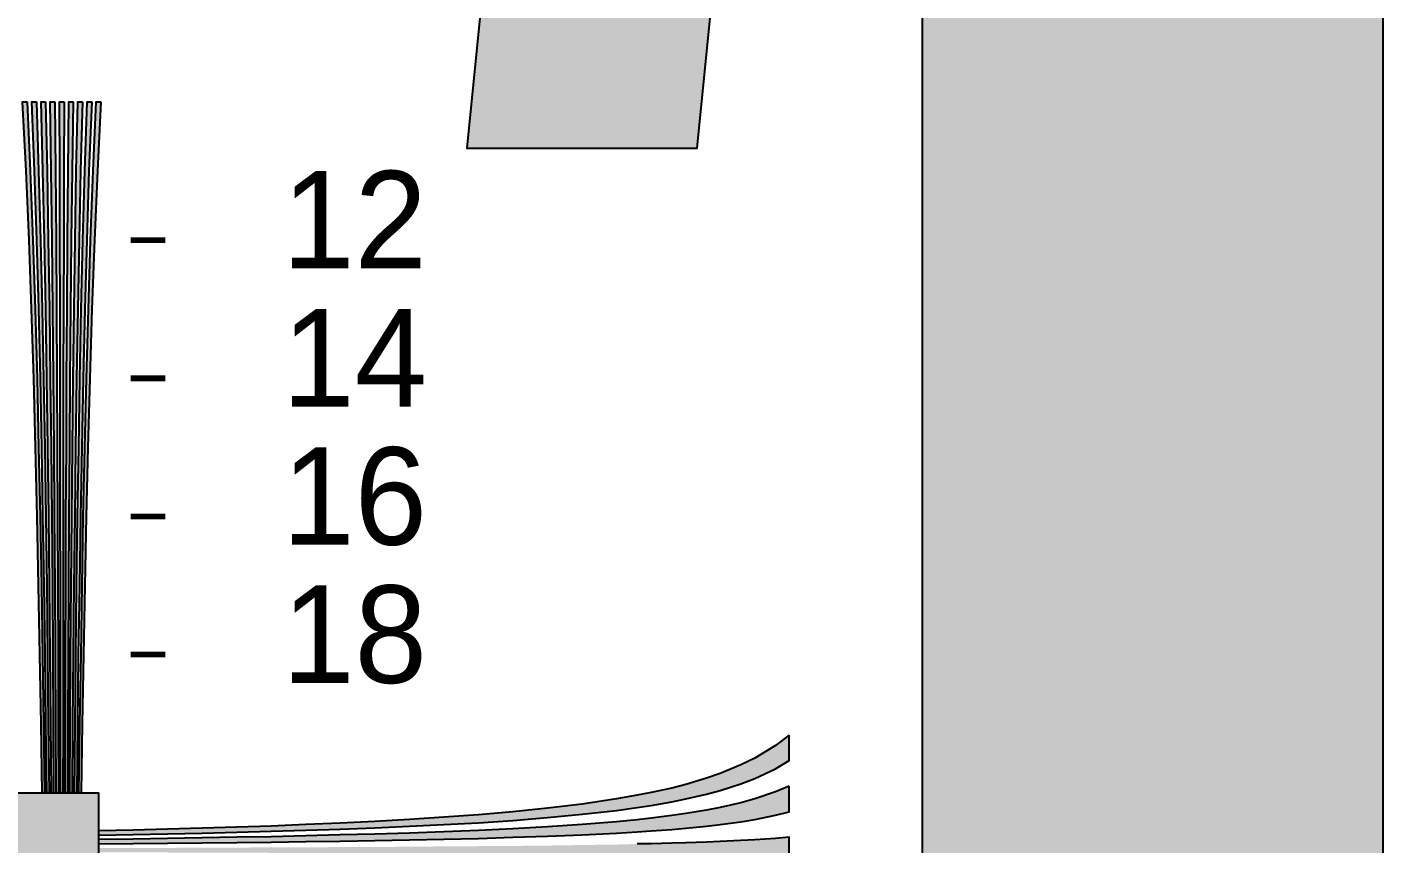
# Model space of a CAD drawing. Header units: millimetres. Extents: x 0 to 791, y 0 to 492.
# Drawn here: x 673.4 to 791.1, y 151.7 to 222.6 of the extents above; entities that cross this region are included whole.
import ezdxf

# ---------------------------------------------------------------- set-up
doc = ezdxf.new("R2010")
doc.units = ezdxf.units.MM
for name, color, linetype in [('FRAME', 7, 'Continuous'), ('LABELS', 7, 'Continuous'), ('PERIPHERY', 7, 'Continuous'), ('SFR', 7, 'Continuous')]:
    doc.layers.add(name, color=color, linetype=linetype)

msp = doc.modelspace()

# ---------------------------------------------------------------- hatches: boundary and pattern name
at = {"layer": 'FRAME', "true_color": 0x000000}
h = msp.add_hatch(color=7, dxfattribs=at)
h.dxf.hatch_style = 1
h.paths.add_polyline_path([(751.12, 452.12), (791.12, 452.12), (791.12, 52.13), (751.12, 52.13), (751.12, 452.12)])
at = {"layer": 'PERIPHERY', "true_color": 0x000000}
h = msp.add_hatch(color=7, dxfattribs=at)
h.dxf.hatch_style = 1
h.paths.add_polyline_path([(673.36, 216.13), (673.63, 210.13), (673.86, 204.12), (674.05, 198.12), (674.22, 192.12), (674.36, 186.12), (674.48, 180.12), (674.6, 174.12), (674.69, 168.12), (674.78, 162.12), (674.86, 156.12), (674.67, 156.12), (674.57, 162.12), (674.47, 168.12), (674.36, 174.12), (674.24, 180.12), (674.1, 186.12), (673.94, 192.12), (673.75, 198.12), (673.54, 204.12), (673.28, 210.13), (672.97, 216.13), (673.36, 216.13)])
h = msp.add_hatch(color=7, dxfattribs=at)
h.dxf.hatch_style = 1
h.paths.add_polyline_path([(674.16, 216.13), (674.36, 210.13), (674.53, 204.12), (674.67, 198.12), (674.79, 192.12), (674.89, 186.12), (674.98, 180.12), (675.07, 174.12), (675.14, 168.12), (675.2, 162.12), (675.26, 156.12), (675.06, 156.12), (674.99, 162.12), (674.92, 168.12), (674.84, 174.12), (674.73, 180.12), (674.63, 186.12), (674.51, 192.12), (674.37, 198.12), (674.2, 204.12), (674.01, 210.13), (673.77, 216.13), (674.16, 216.13)])
h = msp.add_hatch(color=7, dxfattribs=at)
h.dxf.hatch_style = 1
h.paths.add_polyline_path([(674.96, 216.13), (675.1, 210.13), (675.19, 204.12), (675.29, 198.12), (675.37, 192.12), (675.44, 186.12), (675.49, 180.12), (675.55, 174.12), (675.59, 168.12), (675.63, 162.12), (675.66, 156.12), (675.47, 156.12), (675.42, 162.12), (675.37, 168.12), (675.31, 174.12), (675.23, 180.12), (675.16, 186.12), (675.08, 192.12), (674.98, 198.12), (674.86, 204.12), (674.73, 210.13), (674.57, 216.13), (674.96, 216.13)])
h = msp.add_hatch(color=7, dxfattribs=at)
h.dxf.hatch_style = 1
h.paths.add_polyline_path([(675.76, 216.13), (675.82, 210.13), (675.87, 204.12), (675.91, 198.12), (675.94, 192.12), (675.97, 186.12), (675.99, 180.12), (676.02, 174.12), (676.04, 168.12), (676.05, 162.12), (676.07, 156.12), (675.87, 156.12), (675.84, 162.12), (675.81, 168.12), (675.78, 174.12), (675.74, 180.12), (675.7, 186.12), (675.66, 192.12), (675.6, 198.12), (675.54, 204.12), (675.46, 210.13), (675.37, 216.13), (675.76, 216.13)])
h = msp.add_hatch(color=7, dxfattribs=at)
h.dxf.hatch_style = 1
h.paths.add_polyline_path([(676.57, 216.13), (676.55, 210.13), (676.54, 204.12), (676.52, 198.12), (676.5, 192.12), (676.5, 186.12), (676.49, 180.12), (676.49, 174.12), (676.48, 168.12), (676.48, 162.12), (676.47, 156.12), (676.27, 156.12), (676.26, 162.12), (676.26, 168.12), (676.25, 174.12), (676.24, 180.12), (676.24, 186.12), (676.23, 192.12), (676.22, 198.12), (676.2, 204.12), (676.19, 210.13), (676.17, 216.13), (676.57, 216.13)])
h = msp.add_hatch(color=7, dxfattribs=at)
h.dxf.hatch_style = 1
h.paths.add_polyline_path([(677.36, 216.13), (677.27, 210.13), (677.19, 204.12), (677.13, 198.12), (677.07, 192.12), (677.03, 186.12), (676.98, 180.12), (676.95, 174.12), (676.92, 168.12), (676.89, 162.12), (676.86, 156.12), (676.66, 156.12), (676.68, 162.12), (676.69, 168.12), (676.71, 174.12), (676.73, 180.12), (676.77, 186.12), (676.79, 192.12), (676.83, 198.12), (676.87, 204.12), (676.92, 210.13), (676.97, 216.13), (677.36, 216.13)])
h = msp.add_hatch(color=7, dxfattribs=at)
h.dxf.hatch_style = 1
h.paths.add_polyline_path([(678.17, 216.13), (678, 210.13), (677.87, 204.12), (677.75, 198.12), (677.66, 192.12), (677.57, 186.12), (677.49, 180.12), (677.42, 174.12), (677.36, 168.12), (677.31, 162.12), (677.26, 156.12), (677.06, 156.12), (677.1, 162.12), (677.14, 168.12), (677.18, 174.12), (677.23, 180.12), (677.29, 186.12), (677.36, 192.12), (677.44, 198.12), (677.53, 204.12), (677.63, 210.13), (677.76, 216.13), (678.17, 216.13)])
h = msp.add_hatch(color=7, dxfattribs=at)
h.dxf.hatch_style = 1
h.paths.add_polyline_path([(678.97, 216.13), (678.72, 210.13), (678.53, 204.12), (678.37, 198.12), (678.23, 192.12), (678.1, 186.12), (677.98, 180.12), (677.9, 174.12), (677.8, 168.12), (677.73, 162.12), (677.67, 156.12), (677.47, 156.12), (677.53, 162.12), (677.59, 168.12), (677.66, 174.12), (677.74, 180.12), (677.84, 186.12), (677.94, 192.12), (678.06, 198.12), (678.19, 204.12), (678.37, 210.13), (678.56, 216.13), (678.97, 216.13)])
h = msp.add_hatch(color=7, dxfattribs=at)
h.dxf.hatch_style = 1
h.paths.add_polyline_path([(679.77, 216.13), (679.46, 210.13), (679.2, 204.12), (678.99, 198.12), (678.8, 192.12), (678.64, 186.12), (678.48, 180.12), (678.37, 174.12), (678.25, 168.12), (678.15, 162.12), (678.06, 156.12), (677.86, 156.12), (677.94, 162.12), (678.04, 168.12), (678.13, 174.12), (678.24, 180.12), (678.37, 186.12), (678.51, 192.12), (678.68, 198.12), (678.86, 204.12), (679.09, 210.13), (679.36, 216.13), (679.77, 216.13)])
h = msp.add_hatch(color=7, dxfattribs=at)
h.dxf.hatch_style = 1
h.paths.add_polyline_path([(739.56, 161.14), (738.36, 160.23), (736.56, 159.14), (735.36, 158.56), (733.56, 157.81), (732.36, 157.39), (730.56, 156.86), (729.36, 156.54), (727.56, 156.14), (726.36, 155.91), (724.56, 155.59), (721.56, 155.14), (718.56, 154.78), (715.56, 154.48), (712.56, 154.22), (709.56, 154), (706.56, 153.81), (703.56, 153.64), (700.56, 153.5), (697.56, 153.37), (694.56, 153.24), (691.56, 153.14), (688.56, 153.04), (685.56, 152.97), (682.56, 152.89), (679.56, 152.81), (679.56, 152.44), (682.56, 152.5), (685.56, 152.56), (688.56, 152.62), (691.56, 152.7), (694.56, 152.78), (697.56, 152.88), (700.56, 152.98), (703.56, 153.09), (706.56, 153.22), (709.56, 153.37), (712.56, 153.53), (715.56, 153.73), (718.56, 153.98), (721.56, 154.26), (724.56, 154.6), (726.36, 154.84), (727.56, 155.03), (729.36, 155.34), (730.56, 155.59), (732.36, 156), (733.56, 156.33), (735.36, 156.91), (736.56, 157.37), (738.36, 158.21), (739.56, 158.92), (739.56, 161.14)])
h = msp.add_hatch(color=7, dxfattribs=at)
h.dxf.hatch_style = 1
h.paths.add_polyline_path([(739.56, 156.7), (738.36, 156.2), (736.56, 155.59), (735.36, 155.26), (733.56, 154.84), (732.36, 154.61), (730.56, 154.32), (729.36, 154.14), (727.56, 153.92), (726.36, 153.79), (724.56, 153.61), (721.56, 153.37), (718.56, 153.17), (715.56, 153), (712.56, 152.86), (709.56, 152.73), (706.56, 152.62), (703.56, 152.53), (700.56, 152.46), (697.56, 152.38), (694.56, 152.31), (691.56, 152.26), (688.56, 152.2), (685.56, 152.16), (682.56, 152.11), (679.56, 152.07), (679.56, 151.7), (682.56, 151.72), (685.56, 151.76), (688.56, 151.78), (691.56, 151.81), (694.56, 151.84), (697.56, 151.89), (700.56, 151.93), (703.56, 151.98), (706.56, 152.03), (709.56, 152.1), (712.56, 152.17), (715.56, 152.26), (718.56, 152.36), (721.56, 152.48), (724.56, 152.62), (726.36, 152.73), (727.56, 152.81), (729.36, 152.94), (730.56, 153.04), (732.36, 153.22), (733.56, 153.37), (735.36, 153.61), (736.56, 153.81), (738.36, 154.18), (739.56, 154.48), (739.56, 156.7)])
h = msp.add_hatch(color=7, dxfattribs=at)
h.dxf.hatch_style = 1
h.paths.add_polyline_path([(679.56, 148.13), (671.56, 148.13), (671.56, 156.13), (679.56, 156.13), (679.56, 148.13)])
h = msp.add_hatch(color=7, dxfattribs=at)
h.dxf.hatch_style = 1
h.paths.add_polyline_path([(739.56, 152.26), (738.36, 152.16), (736.56, 152.03), (735.36, 151.97), (733.56, 151.89), (732.36, 151.83), (730.56, 151.78), (729.36, 151.74), (727.56, 151.7), (726.36, 151.68), (724.56, 151.63), (721.56, 151.59), (718.56, 151.54), (715.56, 151.51), (712.56, 151.49), (709.56, 151.47), (706.56, 151.44), (703.56, 151.42), (700.56, 151.41), (697.56, 151.39), (694.56, 151.38), (691.56, 151.37), (688.56, 151.36), (685.56, 151.34), (682.56, 151.33), (679.56, 151.33), (679.56, 150.96), (682.56, 150.96), (685.56, 150.94), (688.56, 150.93), (691.56, 150.92), (694.56, 150.91), (697.56, 150.9), (700.56, 150.88), (703.56, 150.87), (706.56, 150.84), (709.56, 150.82), (712.56, 150.8), (715.56, 150.78), (718.56, 150.74), (721.56, 150.7), (724.56, 150.66), (726.36, 150.61), (727.56, 150.59), (729.36, 150.54), (730.56, 150.51), (732.36, 150.44), (733.56, 150.4), (735.36, 150.32), (736.56, 150.26), (738.36, 150.13), (739.56, 150.03), (739.56, 152.26)])
at = {"layer": 'SFR', "true_color": 0x000000}
h = msp.add_hatch(color=7, dxfattribs=at)
h.dxf.hatch_style = 1
h.paths.add_polyline_path([(619.56, 292.12), (611.56, 212.12), (631.56, 212.12), (634.97, 246.18), (714.17, 238.26), (711.56, 212.12), (731.56, 212.12), (739.56, 292.12), (719.56, 292.12), (716.15, 258.06), (636.95, 265.99), (639.56, 292.12), (619.56, 292.12), (619.56, 292.12)])

# ---------------------------------------------------------------- linework, layer by layer
at = {"layer": 'FRAME', "color": 250}
msp.add_lwpolyline([(751.12, 452.12), (791.12, 452.12), (791.12, 52.13), (751.12, 52.13), (751.12, 452.12)], close=True, dxfattribs=at)
at = {"layer": 'FRAME', "color": 250, "true_color": 0x000000}
for points in [[(751.12, 452.12), (751.12, 52.13), (791.12, 52.13)], [(791.12, 52.13), (791.12, 452.12), (751.12, 452.12)]]:
    msp.add_solid(points, dxfattribs=at)
at = {"layer": 'PERIPHERY', "color": 250}
for points in [[(673.36, 216.13), (673.63, 210.13), (673.86, 204.12), (674.05, 198.12), (674.22, 192.12), (674.36, 186.12), (674.48, 180.12), (674.6, 174.12), (674.69, 168.12), (674.78, 162.12), (674.86, 156.12), (674.67, 156.12), (674.57, 162.12), (674.47, 168.12), (674.36, 174.12), (674.24, 180.12), (674.1, 186.12), (673.94, 192.12), (673.75, 198.12), (673.54, 204.12), (673.28, 210.13), (672.97, 216.13), (673.36, 216.13)], [(674.16, 216.13), (674.36, 210.13), (674.53, 204.12), (674.67, 198.12), (674.79, 192.12), (674.89, 186.12), (674.98, 180.12), (675.07, 174.12), (675.14, 168.12), (675.2, 162.12), (675.26, 156.12), (675.06, 156.12), (674.99, 162.12), (674.92, 168.12), (674.84, 174.12), (674.73, 180.12), (674.63, 186.12), (674.51, 192.12), (674.37, 198.12), (674.2, 204.12), (674.01, 210.13), (673.77, 216.13), (674.16, 216.13)], [(674.96, 216.13), (675.1, 210.13), (675.19, 204.12), (675.29, 198.12), (675.37, 192.12), (675.44, 186.12), (675.49, 180.12), (675.55, 174.12), (675.59, 168.12), (675.63, 162.12), (675.66, 156.12), (675.47, 156.12), (675.42, 162.12), (675.37, 168.12), (675.31, 174.12), (675.23, 180.12), (675.16, 186.12), (675.08, 192.12), (674.98, 198.12), (674.86, 204.12), (674.73, 210.13), (674.57, 216.13), (674.96, 216.13)], [(675.76, 216.13), (675.82, 210.13), (675.87, 204.12), (675.91, 198.12), (675.94, 192.12), (675.97, 186.12), (675.99, 180.12), (676.02, 174.12), (676.04, 168.12), (676.05, 162.12), (676.07, 156.12), (675.87, 156.12), (675.84, 162.12), (675.81, 168.12), (675.78, 174.12), (675.74, 180.12), (675.7, 186.12), (675.66, 192.12), (675.6, 198.12), (675.54, 204.12), (675.46, 210.13), (675.37, 216.13), (675.76, 216.13)], [(676.57, 216.13), (676.55, 210.13), (676.54, 204.12), (676.52, 198.12), (676.5, 192.12), (676.5, 186.12), (676.49, 180.12), (676.49, 174.12), (676.48, 168.12), (676.48, 162.12), (676.47, 156.12), (676.27, 156.12), (676.26, 162.12), (676.26, 168.12), (676.25, 174.12), (676.24, 180.12), (676.24, 186.12), (676.23, 192.12), (676.22, 198.12), (676.2, 204.12), (676.19, 210.13), (676.17, 216.13), (676.57, 216.13)], [(677.36, 216.13), (677.27, 210.13), (677.19, 204.12), (677.13, 198.12), (677.07, 192.12), (677.03, 186.12), (676.98, 180.12), (676.95, 174.12), (676.92, 168.12), (676.89, 162.12), (676.86, 156.12), (676.66, 156.12), (676.68, 162.12), (676.69, 168.12), (676.71, 174.12), (676.73, 180.12), (676.77, 186.12), (676.79, 192.12), (676.83, 198.12), (676.87, 204.12), (676.92, 210.13), (676.97, 216.13), (677.36, 216.13)], [(678.17, 216.13), (678, 210.13), (677.87, 204.12), (677.75, 198.12), (677.66, 192.12), (677.57, 186.12), (677.49, 180.12), (677.42, 174.12), (677.36, 168.12), (677.31, 162.12), (677.26, 156.12), (677.06, 156.12), (677.1, 162.12), (677.14, 168.12), (677.18, 174.12), (677.23, 180.12), (677.29, 186.12), (677.36, 192.12), (677.44, 198.12), (677.53, 204.12), (677.63, 210.13), (677.76, 216.13), (678.17, 216.13)], [(678.97, 216.13), (678.72, 210.13), (678.53, 204.12), (678.37, 198.12), (678.23, 192.12), (678.1, 186.12), (677.98, 180.12), (677.9, 174.12), (677.8, 168.12), (677.73, 162.12), (677.67, 156.12), (677.47, 156.12), (677.53, 162.12), (677.59, 168.12), (677.66, 174.12), (677.74, 180.12), (677.84, 186.12), (677.94, 192.12), (678.06, 198.12), (678.19, 204.12), (678.37, 210.13), (678.56, 216.13), (678.97, 216.13)], [(679.77, 216.13), (679.46, 210.13), (679.2, 204.12), (678.99, 198.12), (678.8, 192.12), (678.64, 186.12), (678.48, 180.12), (678.37, 174.12), (678.25, 168.12), (678.15, 162.12), (678.06, 156.12), (677.86, 156.12), (677.94, 162.12), (678.04, 168.12), (678.13, 174.12), (678.24, 180.12), (678.37, 186.12), (678.51, 192.12), (678.68, 198.12), (678.86, 204.12), (679.09, 210.13), (679.36, 216.13), (679.77, 216.13)], [(739.56, 161.14), (738.36, 160.23), (736.56, 159.14), (735.36, 158.56), (733.56, 157.81), (732.36, 157.39), (730.56, 156.86), (729.36, 156.54), (727.56, 156.14), (726.36, 155.91), (724.56, 155.59), (721.56, 155.14), (718.56, 154.78), (715.56, 154.48), (712.56, 154.22), (709.56, 154), (706.56, 153.81), (703.56, 153.64), (700.56, 153.5), (697.56, 153.37), (694.56, 153.24), (691.56, 153.14), (688.56, 153.04), (685.56, 152.97), (682.56, 152.89), (679.56, 152.81), (679.56, 152.44), (682.56, 152.5), (685.56, 152.56), (688.56, 152.62), (691.56, 152.7), (694.56, 152.78), (697.56, 152.88), (700.56, 152.98), (703.56, 153.09), (706.56, 153.22), (709.56, 153.37), (712.56, 153.53), (715.56, 153.73), (718.56, 153.98), (721.56, 154.26), (724.56, 154.6), (726.36, 154.84), (727.56, 155.03), (729.36, 155.34), (730.56, 155.59), (732.36, 156), (733.56, 156.33), (735.36, 156.91), (736.56, 157.37), (738.36, 158.21), (739.56, 158.92), (739.56, 161.14)], [(739.56, 156.7), (738.36, 156.2), (736.56, 155.59), (735.36, 155.26), (733.56, 154.84), (732.36, 154.61), (730.56, 154.32), (729.36, 154.14), (727.56, 153.92), (726.36, 153.79), (724.56, 153.61), (721.56, 153.37), (718.56, 153.17), (715.56, 153), (712.56, 152.86), (709.56, 152.73), (706.56, 152.62), (703.56, 152.53), (700.56, 152.46), (697.56, 152.38), (694.56, 152.31), (691.56, 152.26), (688.56, 152.2), (685.56, 152.16), (682.56, 152.11), (679.56, 152.07), (679.56, 151.7), (682.56, 151.72), (685.56, 151.76), (688.56, 151.78), (691.56, 151.81), (694.56, 151.84), (697.56, 151.89), (700.56, 151.93), (703.56, 151.98), (706.56, 152.03), (709.56, 152.1), (712.56, 152.17), (715.56, 152.26), (718.56, 152.36), (721.56, 152.48), (724.56, 152.62), (726.36, 152.73), (727.56, 152.81), (729.36, 152.94), (730.56, 153.04), (732.36, 153.22), (733.56, 153.37), (735.36, 153.61), (736.56, 153.81), (738.36, 154.18), (739.56, 154.48), (739.56, 156.7)], [(679.56, 148.13), (671.56, 148.13), (671.56, 156.13), (679.56, 156.13), (679.56, 148.13)]]:
    msp.add_lwpolyline(points, close=True, dxfattribs=at)
at = {"layer": 'PERIPHERY', "color": 250, "lineweight": 35, "const_width": 0.5}
for points in [[(685.36, 204.12), (682.36, 204.12)], [(685.36, 192.12), (682.36, 192.12)], [(685.36, 180.12), (682.36, 180.12)], [(685.36, 168.13), (682.36, 168.13)]]:
    msp.add_lwpolyline(points, dxfattribs=at)
at = {"layer": 'PERIPHERY', "color": 250}
msp.add_lwpolyline([(739.56, 150.03), (739.56, 152.26), (739.56, 152.26), (738.36, 152.16), (736.56, 152.03), (735.36, 151.97), (733.56, 151.89), (732.36, 151.83), (730.56, 151.78), (729.36, 151.74), (727.56, 151.7), (726.36, 151.68)], dxfattribs=at)
at = {"layer": 'PERIPHERY', "color": 250, "true_color": 0x000000}
for points in [[(673.36, 216.13), (672.97, 216.13), (673.28, 210.13)], [(673.36, 216.13), (673.28, 210.13), (673.54, 204.12)], [(673.36, 216.13), (673.54, 204.12), (673.75, 198.12)], [(673.36, 216.13), (673.75, 198.12), (673.94, 192.12)], [(673.36, 216.13), (673.94, 192.12), (674.1, 186.12)], [(673.36, 216.13), (674.1, 186.12), (674.86, 156.12)], [(673.36, 216.13), (674.86, 156.12), (674.78, 162.12)], [(673.36, 216.13), (674.78, 162.12), (674.69, 168.12)], [(673.36, 216.13), (674.69, 168.12), (674.6, 174.12)], [(673.36, 216.13), (674.6, 174.12), (674.48, 180.12)], [(673.36, 216.13), (674.48, 180.12), (674.36, 186.12)], [(673.36, 216.13), (674.36, 186.12), (674.22, 192.12)], [(673.36, 216.13), (674.22, 192.12), (674.05, 198.12)], [(673.36, 216.13), (674.05, 198.12), (673.86, 204.12)], [(673.86, 204.12), (673.63, 210.13), (673.36, 216.13)], [(674.16, 216.13), (673.77, 216.13), (674.01, 210.13)], [(674.16, 216.13), (674.01, 210.13), (674.2, 204.12)], [(674.16, 216.13), (674.2, 204.12), (674.37, 198.12)], [(674.16, 216.13), (674.37, 198.12), (674.51, 192.12)], [(674.16, 216.13), (674.51, 192.12), (674.63, 186.12)], [(674.16, 216.13), (674.63, 186.12), (674.73, 180.12)], [(674.16, 216.13), (674.73, 180.12), (674.84, 174.12)], [(674.16, 216.13), (674.84, 174.12), (675.26, 156.12)], [(674.16, 216.13), (675.26, 156.12), (675.2, 162.12)], [(674.16, 216.13), (675.2, 162.12), (675.14, 168.12)], [(674.16, 216.13), (675.14, 168.12), (675.07, 174.12)], [(674.16, 216.13), (675.07, 174.12), (674.98, 180.12)], [(674.16, 216.13), (674.98, 180.12), (674.89, 186.12)], [(674.16, 216.13), (674.89, 186.12), (674.79, 192.12)], [(674.16, 216.13), (674.79, 192.12), (674.67, 198.12)], [(674.16, 216.13), (674.67, 198.12), (674.53, 204.12)], [(674.53, 204.12), (674.36, 210.13), (674.16, 216.13)], [(674.96, 216.13), (674.57, 216.13), (674.73, 210.13)], [(674.96, 216.13), (674.73, 210.13), (674.86, 204.12)], [(674.96, 216.13), (674.86, 204.12), (674.98, 198.12)], [(674.96, 216.13), (674.98, 198.12), (675.08, 192.12)], [(674.96, 216.13), (675.08, 192.12), (675.16, 186.12)], [(674.96, 216.13), (675.16, 186.12), (675.23, 180.12)], [(674.96, 216.13), (675.23, 180.12), (675.31, 174.12)], [(674.96, 216.13), (675.31, 174.12), (675.37, 168.12)], [(674.96, 216.13), (675.37, 168.12), (675.42, 162.12)], [(674.96, 216.13), (675.42, 162.12), (675.47, 156.12)], [(674.96, 216.13), (675.47, 156.12), (675.66, 156.12)], [(674.96, 216.13), (675.66, 156.12), (675.63, 162.12)], [(674.96, 216.13), (675.63, 162.12), (675.59, 168.12)], [(674.96, 216.13), (675.59, 168.12), (675.55, 174.12)], [(674.96, 216.13), (675.55, 174.12), (675.49, 180.12)], [(674.96, 216.13), (675.49, 180.12), (675.44, 186.12)], [(674.96, 216.13), (675.44, 186.12), (675.37, 192.12)], [(674.96, 216.13), (675.37, 192.12), (675.29, 198.12)], [(674.96, 216.13), (675.29, 198.12), (675.19, 204.12)], [(675.19, 204.12), (675.1, 210.13), (674.96, 216.13)], [(675.76, 216.13), (675.37, 216.13), (675.46, 210.13)], [(675.76, 216.13), (675.46, 210.13), (675.54, 204.12)], [(675.76, 216.13), (675.54, 204.12), (675.6, 198.12)], [(675.76, 216.13), (675.6, 198.12), (675.66, 192.12)], [(675.76, 216.13), (675.66, 192.12), (675.7, 186.12)], [(675.76, 216.13), (675.7, 186.12), (675.74, 180.12)], [(675.76, 216.13), (675.74, 180.12), (675.78, 174.12)], [(675.76, 216.13), (675.78, 174.12), (675.81, 168.12)], [(675.76, 216.13), (675.81, 168.12), (675.84, 162.12)], [(675.76, 216.13), (675.84, 162.12), (675.87, 156.12)], [(675.76, 216.13), (675.87, 156.12), (676.07, 156.12)], [(675.76, 216.13), (676.07, 156.12), (676.05, 162.12)], [(675.76, 216.13), (676.05, 162.12), (676.04, 168.12)], [(675.76, 216.13), (676.04, 168.12), (676.02, 174.12)], [(675.76, 216.13), (676.02, 174.12), (675.99, 180.12)], [(675.76, 216.13), (675.99, 180.12), (675.97, 186.12)], [(675.76, 216.13), (675.97, 186.12), (675.94, 192.12)], [(675.76, 216.13), (675.94, 192.12), (675.91, 198.12)], [(675.76, 216.13), (675.91, 198.12), (675.87, 204.12)], [(675.87, 204.12), (675.82, 210.13), (675.76, 216.13)], [(676.57, 216.13), (676.17, 216.13), (676.19, 210.13)], [(676.57, 216.13), (676.19, 210.13), (676.2, 204.12)], [(676.57, 216.13), (676.2, 204.12), (676.22, 198.12)], [(676.57, 216.13), (676.22, 198.12), (676.23, 192.12)], [(676.57, 216.13), (676.23, 192.12), (676.24, 186.12)], [(676.57, 216.13), (676.24, 186.12), (676.24, 180.12)], [(676.57, 216.13), (676.24, 180.12), (676.25, 174.12)], [(676.57, 216.13), (676.25, 174.12), (676.26, 168.12)], [(676.57, 216.13), (676.26, 168.12), (676.26, 162.12)], [(676.57, 216.13), (676.26, 162.12), (676.27, 156.12)], [(676.27, 156.12), (676.55, 210.13), (676.57, 216.13)], [(677.36, 216.13), (676.73, 180.12), (676.71, 174.12)], [(676.71, 174.12), (677.27, 210.13), (677.36, 216.13)], [(677.36, 216.13), (676.77, 186.12), (676.73, 180.12)], [(677.36, 216.13), (676.79, 192.12), (676.77, 186.12)], [(677.36, 216.13), (676.83, 198.12), (676.79, 192.12)], [(677.36, 216.13), (676.87, 204.12), (676.83, 198.12)], [(677.36, 216.13), (676.92, 210.13), (676.87, 204.12)], [(677.36, 216.13), (676.97, 216.13), (676.92, 210.13)], [(678.17, 216.13), (677.36, 192.12), (677.29, 186.12)], [(677.29, 186.12), (678, 210.13), (678.17, 216.13)], [(678.17, 216.13), (677.44, 198.12), (677.36, 192.12)], [(678.17, 216.13), (677.53, 204.12), (677.44, 198.12)], [(678.17, 216.13), (677.63, 210.13), (677.53, 204.12)], [(678.17, 216.13), (677.76, 216.13), (677.63, 210.13)], [(678.97, 216.13), (678.06, 198.12), (677.94, 192.12)], [(677.94, 192.12), (678.72, 210.13), (678.97, 216.13)], [(678.97, 216.13), (678.19, 204.12), (678.06, 198.12)], [(678.97, 216.13), (678.37, 210.13), (678.19, 204.12)], [(678.97, 216.13), (678.56, 216.13), (678.37, 210.13)], [(679.77, 216.13), (678.68, 198.12), (678.51, 192.12)], [(678.51, 192.12), (679.46, 210.13), (679.77, 216.13)], [(679.77, 216.13), (678.86, 204.12), (678.68, 198.12)], [(679.77, 216.13), (679.09, 210.13), (678.86, 204.12)], [(679.77, 216.13), (679.36, 216.13), (679.09, 210.13)], [(676.27, 156.12), (676.54, 204.12), (676.55, 210.13)], [(676.71, 174.12), (677.19, 204.12), (677.27, 210.13)], [(677.29, 186.12), (677.87, 204.12), (678, 210.13)], [(677.94, 192.12), (678.53, 204.12), (678.72, 210.13)], [(678.51, 192.12), (679.2, 204.12), (679.46, 210.13)], [(676.27, 156.12), (676.52, 198.12), (676.54, 204.12)], [(676.71, 174.12), (677.13, 198.12), (677.19, 204.12)], [(677.29, 186.12), (677.75, 198.12), (677.87, 204.12)], [(677.94, 192.12), (678.37, 198.12), (678.53, 204.12)], [(678.51, 192.12), (678.99, 198.12), (679.2, 204.12)], [(676.27, 156.12), (676.5, 192.12), (676.52, 198.12)], [(676.71, 174.12), (677.07, 192.12), (677.13, 198.12)], [(677.29, 186.12), (677.66, 192.12), (677.75, 198.12)], [(677.94, 192.12), (678.23, 192.12), (678.37, 198.12)], [(678.51, 192.12), (678.8, 192.12), (678.99, 198.12)], [(676.27, 156.12), (676.5, 186.12), (676.5, 192.12)], [(676.71, 174.12), (677.03, 186.12), (677.07, 192.12)], [(677.29, 186.12), (677.57, 186.12), (677.66, 192.12)], [(677.94, 192.12), (677.53, 162.12), (677.47, 156.12)], [(677.94, 192.12), (677.47, 156.12), (677.67, 156.12)], [(677.94, 192.12), (677.59, 168.12), (677.53, 162.12)], [(677.94, 192.12), (677.66, 174.12), (677.59, 168.12)], [(677.94, 192.12), (677.84, 186.12), (677.66, 174.12)], [(677.94, 192.12), (677.67, 156.12), (677.73, 162.12)], [(677.94, 192.12), (677.73, 162.12), (677.8, 168.12)], [(677.94, 192.12), (677.8, 168.12), (677.9, 174.12)], [(678.51, 192.12), (677.94, 162.12), (677.86, 156.12)], [(678.51, 192.12), (677.86, 156.12), (678.06, 156.12)], [(677.94, 192.12), (677.9, 174.12), (677.98, 180.12)], [(678.51, 192.12), (678.04, 168.12), (677.94, 162.12)], [(677.94, 192.12), (677.98, 180.12), (678.1, 186.12)], [(677.94, 192.12), (678.1, 186.12), (678.23, 192.12)], [(678.51, 192.12), (678.13, 174.12), (678.04, 168.12)], [(678.51, 192.12), (678.06, 156.12), (678.15, 162.12)], [(678.51, 192.12), (678.24, 180.12), (678.13, 174.12)], [(678.51, 192.12), (678.15, 162.12), (678.25, 168.12)], [(678.51, 192.12), (678.37, 186.12), (678.24, 180.12)], [(678.51, 192.12), (678.25, 168.12), (678.37, 174.12)], [(678.51, 192.12), (678.37, 174.12), (678.48, 180.12)], [(678.51, 192.12), (678.48, 180.12), (678.64, 186.12)], [(678.51, 192.12), (678.64, 186.12), (678.8, 192.12)], [(674.1, 186.12), (674.24, 180.12), (674.86, 156.12)], [(676.27, 156.12), (676.49, 180.12), (676.5, 186.12)], [(676.71, 174.12), (676.98, 180.12), (677.03, 186.12)], [(677.29, 186.12), (677.1, 162.12), (677.06, 156.12)], [(677.29, 186.12), (677.06, 156.12), (677.26, 156.12)], [(677.29, 186.12), (677.14, 168.12), (677.1, 162.12)], [(677.29, 186.12), (677.18, 174.12), (677.14, 168.12)], [(677.29, 186.12), (677.23, 180.12), (677.18, 174.12)], [(677.29, 186.12), (677.26, 156.12), (677.31, 162.12)], [(677.29, 186.12), (677.31, 162.12), (677.36, 168.12)], [(677.29, 186.12), (677.36, 168.12), (677.42, 174.12)], [(677.29, 186.12), (677.42, 174.12), (677.49, 180.12)], [(677.29, 186.12), (677.49, 180.12), (677.57, 186.12)], [(677.84, 186.12), (677.74, 180.12), (677.66, 174.12)], [(674.24, 180.12), (674.36, 174.12), (674.86, 156.12)], [(676.27, 156.12), (676.49, 174.12), (676.49, 180.12)], [(676.71, 174.12), (676.95, 174.12), (676.98, 180.12)], [(674.36, 174.12), (674.47, 168.12), (674.86, 156.12)], [(674.84, 174.12), (674.92, 168.12), (675.26, 156.12)], [(676.27, 156.12), (676.48, 168.12), (676.49, 174.12)], [(676.71, 174.12), (676.69, 168.12), (676.68, 162.12)], [(676.71, 174.12), (676.68, 162.12), (676.86, 156.12)], [(676.71, 174.12), (676.86, 156.12), (676.89, 162.12)], [(676.71, 174.12), (676.89, 162.12), (676.92, 168.12)], [(676.71, 174.12), (676.92, 168.12), (676.95, 174.12)], [(674.47, 168.12), (674.57, 162.12), (674.86, 156.12)], [(674.92, 168.12), (674.99, 162.12), (675.26, 156.12)], [(676.27, 156.12), (676.48, 162.12), (676.48, 168.12)], [(674.57, 162.12), (674.67, 156.12), (674.86, 156.12)], [(674.99, 162.12), (675.06, 156.12), (675.26, 156.12)], [(676.27, 156.12), (676.47, 156.12), (676.48, 162.12)], [(676.68, 162.12), (676.66, 156.12), (676.86, 156.12)], [(739.56, 158.92), (738.36, 160.23), (736.56, 159.14)], [(739.56, 158.92), (739.56, 161.14), (738.36, 160.23)], [(739.56, 158.92), (736.56, 159.14), (735.36, 158.56)], [(739.56, 158.92), (729.36, 156.54), (718.56, 153.98)], [(739.56, 158.92), (718.56, 153.98), (721.56, 154.26)], [(739.56, 158.92), (721.56, 154.26), (724.56, 154.6)], [(739.56, 158.92), (724.56, 154.6), (726.36, 154.84)], [(739.56, 158.92), (726.36, 154.84), (727.56, 155.03)], [(739.56, 158.92), (727.56, 155.03), (729.36, 155.34)], [(739.56, 158.92), (730.56, 156.86), (729.36, 156.54)], [(739.56, 158.92), (729.36, 155.34), (730.56, 155.59)], [(739.56, 158.92), (732.36, 157.39), (730.56, 156.86)], [(739.56, 158.92), (730.56, 155.59), (732.36, 156)], [(739.56, 158.92), (733.56, 157.81), (732.36, 157.39)], [(739.56, 158.92), (732.36, 156), (733.56, 156.33)], [(739.56, 158.92), (735.36, 158.56), (733.56, 157.81)], [(739.56, 158.92), (733.56, 156.33), (735.36, 156.91)], [(739.56, 158.92), (735.36, 156.91), (736.56, 157.37)], [(736.56, 157.37), (738.36, 158.21), (739.56, 158.92)], [(739.56, 154.48), (739.56, 156.7), (738.36, 156.2)], [(679.56, 148.13), (679.56, 156.13), (671.56, 156.13)], [(671.56, 156.13), (671.56, 148.13), (679.56, 148.13)], [(724.56, 155.59), (721.56, 155.14), (712.56, 153.53)], [(724.56, 155.59), (712.56, 153.53), (715.56, 153.73)], [(727.56, 156.14), (726.36, 155.91), (715.56, 153.73)], [(727.56, 156.14), (715.56, 153.73), (718.56, 153.98)], [(726.36, 155.91), (724.56, 155.59), (715.56, 153.73)], [(729.36, 156.54), (727.56, 156.14), (718.56, 153.98)], [(739.56, 154.48), (736.56, 155.59), (735.36, 155.26)], [(739.56, 154.48), (738.36, 156.2), (736.56, 155.59)], [(715.56, 154.48), (712.56, 154.22), (697.56, 152.88)], [(715.56, 154.48), (697.56, 152.88), (700.56, 152.98)], [(715.56, 154.48), (700.56, 152.98), (703.56, 153.09)], [(739.56, 154.48), (718.56, 153.17), (700.56, 151.93)], [(739.56, 154.48), (700.56, 151.93), (703.56, 151.98)], [(718.56, 154.78), (715.56, 154.48), (703.56, 153.09)], [(718.56, 154.78), (703.56, 153.09), (706.56, 153.22)], [(739.56, 154.48), (703.56, 151.98), (706.56, 152.03)], [(721.56, 155.14), (718.56, 154.78), (706.56, 153.22)], [(721.56, 155.14), (706.56, 153.22), (709.56, 153.37)], [(739.56, 154.48), (706.56, 152.03), (709.56, 152.1)], [(721.56, 155.14), (709.56, 153.37), (712.56, 153.53)], [(739.56, 154.48), (709.56, 152.1), (712.56, 152.17)], [(739.56, 154.48), (712.56, 152.17), (715.56, 152.26)], [(739.56, 154.48), (715.56, 152.26), (718.56, 152.36)], [(739.56, 154.48), (721.56, 153.37), (718.56, 153.17)], [(739.56, 154.48), (718.56, 152.36), (721.56, 152.48)], [(739.56, 154.48), (724.56, 153.61), (721.56, 153.37)], [(739.56, 154.48), (721.56, 152.48), (724.56, 152.62)], [(739.56, 154.48), (726.36, 153.79), (724.56, 153.61)], [(739.56, 154.48), (724.56, 152.62), (726.36, 152.73)], [(739.56, 154.48), (727.56, 153.92), (726.36, 153.79)], [(739.56, 154.48), (726.36, 152.73), (727.56, 152.81)], [(739.56, 154.48), (729.36, 154.14), (727.56, 153.92)], [(739.56, 154.48), (727.56, 152.81), (729.36, 152.94)], [(739.56, 154.48), (730.56, 154.32), (729.36, 154.14)], [(739.56, 154.48), (729.36, 152.94), (730.56, 153.04)], [(739.56, 154.48), (732.36, 154.61), (730.56, 154.32)], [(739.56, 154.48), (730.56, 153.04), (732.36, 153.22)], [(739.56, 154.48), (733.56, 154.84), (732.36, 154.61)], [(739.56, 154.48), (732.36, 153.22), (733.56, 153.37)], [(739.56, 154.48), (735.36, 155.26), (733.56, 154.84)], [(739.56, 154.48), (733.56, 153.37), (735.36, 153.61)], [(739.56, 154.48), (735.36, 153.61), (736.56, 153.81)], [(736.56, 153.81), (738.36, 154.18), (739.56, 154.48)], [(703.56, 153.64), (700.56, 153.5), (679.56, 152.44)], [(703.56, 153.64), (679.56, 152.44), (682.56, 152.5)], [(700.56, 153.5), (697.56, 153.37), (679.56, 152.44)], [(697.56, 153.37), (694.56, 153.24), (679.56, 152.44)], [(694.56, 153.24), (691.56, 153.14), (679.56, 152.44)], [(691.56, 153.14), (688.56, 153.04), (679.56, 152.44)], [(703.56, 153.64), (682.56, 152.5), (685.56, 152.56)], [(706.56, 153.81), (703.56, 153.64), (685.56, 152.56)], [(706.56, 153.81), (685.56, 152.56), (688.56, 152.62)], [(709.56, 154), (706.56, 153.81), (688.56, 152.62)], [(709.56, 154), (688.56, 152.62), (691.56, 152.7)], [(709.56, 154), (691.56, 152.7), (694.56, 152.78)], [(712.56, 154.22), (709.56, 154), (694.56, 152.78)], [(712.56, 154.22), (694.56, 152.78), (697.56, 152.88)], [(718.56, 153.17), (715.56, 153), (697.56, 151.89)], [(718.56, 153.17), (697.56, 151.89), (700.56, 151.93)], [(688.56, 153.04), (682.56, 152.89), (679.56, 152.81)], [(688.56, 153.04), (679.56, 152.81), (679.56, 152.44)], [(706.56, 152.62), (703.56, 152.53), (679.56, 151.7)], [(706.56, 152.62), (679.56, 151.7), (682.56, 151.72)], [(703.56, 152.53), (700.56, 152.46), (679.56, 151.7)], [(700.56, 152.46), (697.56, 152.38), (679.56, 151.7)], [(697.56, 152.38), (694.56, 152.31), (679.56, 151.7)], [(694.56, 152.31), (691.56, 152.26), (679.56, 151.7)], [(691.56, 152.26), (688.56, 152.2), (679.56, 151.7)], [(688.56, 152.2), (685.56, 152.16), (679.56, 152.07)], [(688.56, 152.2), (679.56, 152.07), (679.56, 151.7)], [(685.56, 152.16), (682.56, 152.11), (679.56, 152.07)], [(688.56, 153.04), (685.56, 152.97), (682.56, 152.89)], [(709.56, 152.73), (706.56, 152.62), (682.56, 151.72)], [(709.56, 152.73), (682.56, 151.72), (685.56, 151.76)], [(709.56, 152.73), (685.56, 151.76), (688.56, 151.78)], [(712.56, 152.86), (709.56, 152.73), (688.56, 151.78)], [(712.56, 152.86), (688.56, 151.78), (691.56, 151.81)], [(715.56, 153), (712.56, 152.86), (691.56, 151.81)], [(715.56, 153), (691.56, 151.81), (694.56, 151.84)], [(715.56, 153), (694.56, 151.84), (697.56, 151.89)], [(739.56, 150.03), (735.36, 151.97), (733.56, 151.89)], [(739.56, 150.03), (736.56, 152.03), (735.36, 151.97)], [(739.56, 150.03), (738.36, 152.16), (736.56, 152.03)], [(739.56, 150.03), (739.56, 152.26), (738.36, 152.16)], [(739.56, 150.03), (727.56, 151.7), (726.36, 151.68)], [(739.56, 150.03), (729.36, 151.74), (727.56, 151.7)], [(739.56, 150.03), (730.56, 151.78), (729.36, 151.74)], [(739.56, 150.03), (732.36, 151.83), (730.56, 151.78)], [(739.56, 150.03), (733.56, 151.89), (732.36, 151.83)]]:
    msp.add_solid(points, dxfattribs=at)
at = {"layer": 'SFR', "color": 250}
msp.add_lwpolyline([(619.56, 292.12), (611.56, 212.12), (631.56, 212.12), (634.97, 246.18), (714.17, 238.26), (711.56, 212.12), (731.56, 212.12), (739.56, 292.12), (719.56, 292.12), (716.15, 258.06), (636.95, 265.99), (639.56, 292.12), (619.56, 292.12), (619.56, 292.12)], close=True, dxfattribs=at)
at = {"layer": 'SFR', "color": 250, "true_color": 0x000000}
for points in [[(714.17, 238.26), (731.56, 212.12), (739.56, 292.12)], [(714.17, 238.26), (711.56, 212.12), (731.56, 212.12)]]:
    msp.add_solid(points, dxfattribs=at)

# ---------------------------------------------------------------- texts
at = {"layer": 'LABELS', "color": 250}
for s, p in [('12', (695.5, 201.67)), ('14', (695.5, 189.67)), ('16', (695.5, 177.67)), ('18', (695.5, 165.67))]:
    msp.add_text(s, height=8.467, dxfattribs=at).set_placement(p)

doc.saveas('drawing.dxf')
